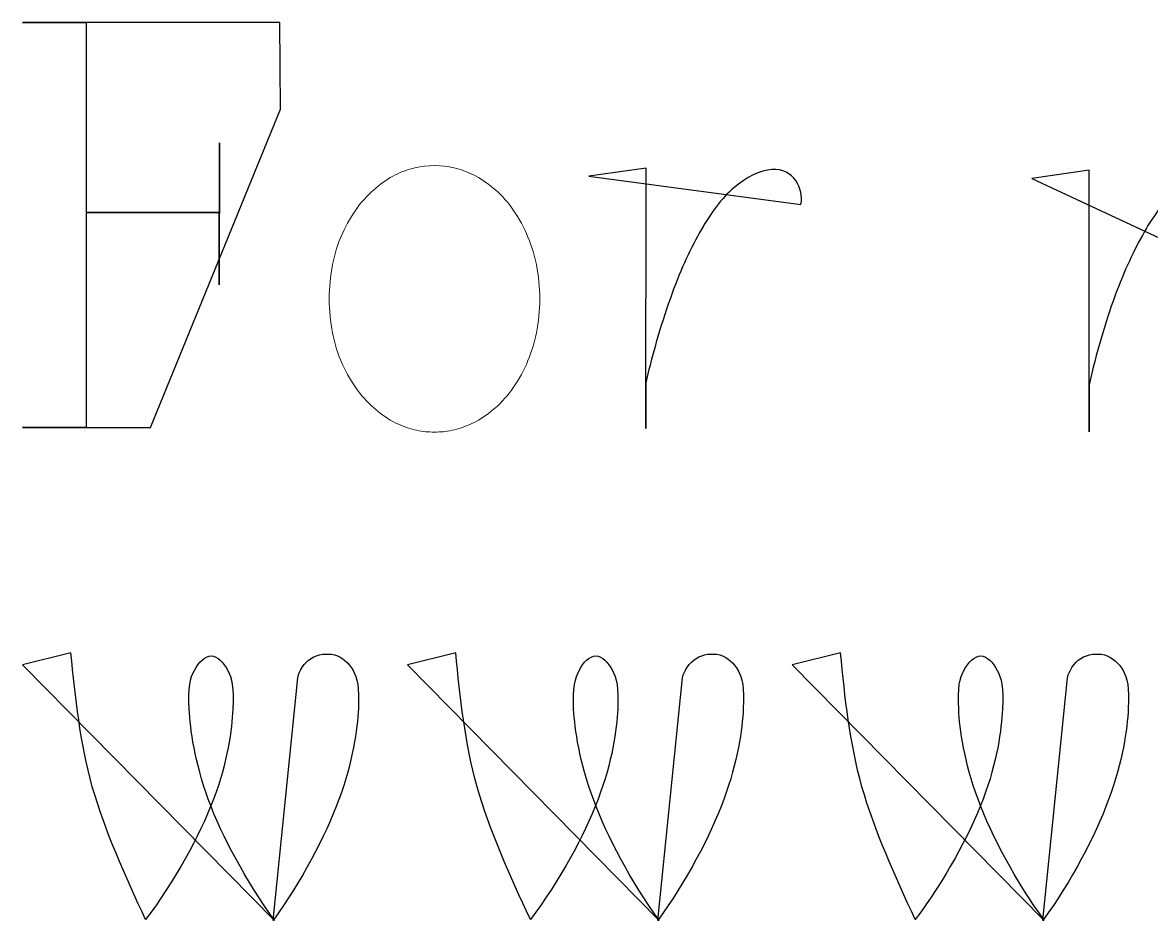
# Model space of a CAD drawing. Header units: centimetres. Extents: x -10 to 10, y -7.2 to 7.2.
# Drawn here: x -9.963 to -9.176, y 4.842 to 5.467 of the extents above; entities that cross this region are included whole.
import ezdxf

# ---------------------------------------------------------------- set-up
doc = ezdxf.new("R2010")
doc.units = ezdxf.units.CM
doc.header["$MEASUREMENT"] = 0
doc.layers.add('Layer 1', color=7, linetype='Continuous')

msp = doc.modelspace()

# ---------------------------------------------------------------- linework, layer by layer
at = {"layer": 'Layer 1', "color": 7}
for points, knots in [([(-9.87336, 5.18513), (-9.87336, 5.18513), (-9.96253, 5.18513), (-9.96253, 5.18513), (-9.96253, 5.18513), (-9.96253, 5.18513), (-9.91813, 5.18513), (-9.91813, 5.18513), (-9.91813, 5.18513), (-9.91813, 5.18513), (-9.91813, 5.3347), (-9.91813, 5.3347), (-9.91813, 5.3347), (-9.91813, 5.3347), (-9.82555, 5.3347), (-9.82555, 5.3347), (-9.82555, 5.3347), (-9.82555, 5.3347), (-9.82555, 5.2844), (-9.82555, 5.2844), (-9.82555, 5.2844), (-9.82555, 5.2844), (-9.82537, 5.38328), (-9.82537, 5.38328), (-9.82537, 5.38328), (-9.82537, 5.38328), (-9.82537, 5.3347), (-9.82537, 5.3347), (-9.82537, 5.3347), (-9.82537, 5.3347), (-9.91813, 5.3347), (-9.91813, 5.3347), (-9.91813, 5.3347), (-9.91813, 5.3347), (-9.91813, 5.4671), (-9.91813, 5.4671), (-9.91813, 5.4671), (-9.91813, 5.4671), (-9.96253, 5.4671), (-9.96253, 5.4671), (-9.96253, 5.4671), (-9.96253, 5.4671), (-9.78327, 5.4671), (-9.78327, 5.4671), (-9.78327, 5.4671), (-9.78327, 5.4671), (-9.78288, 5.40688), (-9.78288, 5.40688), (-9.78288, 5.40688), (-9.78288, 5.40688), (-9.87336, 5.18513), (-9.87336, 5.18513)], [0, 0, 0, 0, 0.071429, 0.071429, 0.071429, 0.071429, 0.142857, 0.142857, 0.142857, 0.142857, 0.214286, 0.214286, 0.214286, 0.214286, 0.285714, 0.285714, 0.285714, 0.285714, 0.357143, 0.357143, 0.357143, 0.357143, 0.428571, 0.428571, 0.428571, 0.428571, 0.5, 0.5, 0.5, 0.5, 0.571429, 0.571429, 0.571429, 0.571429, 0.642857, 0.642857, 0.642857, 0.642857, 0.714286, 0.714286, 0.714286, 0.714286, 0.785714, 0.785714, 0.785714, 0.785714, 0.857143, 0.857143, 0.857143, 0.857143, 1, 1, 1, 1]), ([(-9.56819, 5.36002), (-9.56819, 5.36002), (-9.52818, 5.36574), (-9.52818, 5.36574), (-9.52818, 5.36574), (-9.52818, 5.36574), (-9.52837, 5.18439), (-9.52837, 5.18439), (-9.52837, 5.18439), (-9.52837, 5.18439), (-9.52837, 5.21622), (-9.52837, 5.21622), (-9.52837, 5.21622), (-9.52342, 5.23831), (-9.51694, 5.25966), (-9.51027, 5.27795), (-9.51027, 5.27795), (-9.50379, 5.29605), (-9.49675, 5.31052), (-9.48987, 5.32272), (-9.48987, 5.32272), (-9.48283, 5.33473), (-9.47577, 5.34463), (-9.4672, 5.35188), (-9.4672, 5.35188), (-9.45863, 5.35931), (-9.44852, 5.36426), (-9.44072, 5.36482), (-9.44072, 5.36482), (-9.43291, 5.3654), (-9.42738, 5.36159), (-9.42395, 5.35701), (-9.42395, 5.35701), (-9.42051, 5.35188), (-9.41937, 5.34614), (-9.42033, 5.34045), (-9.42033, 5.34045), (-9.42033, 5.34045), (-9.56819, 5.36002), (-9.56819, 5.36002)], [0, 0, 0, 0, 0.090909, 0.090909, 0.090909, 0.090909, 0.181818, 0.181818, 0.181818, 0.181818, 0.272727, 0.272727, 0.272727, 0.272727, 0.363636, 0.363636, 0.363636, 0.363636, 0.454545, 0.454545, 0.454545, 0.454545, 0.545455, 0.545455, 0.545455, 0.545455, 0.636364, 0.636364, 0.636364, 0.636364, 0.727273, 0.727273, 0.727273, 0.727273, 0.818182, 0.818182, 0.818182, 0.818182, 1, 1, 1, 1]), ([(-9.25958, 5.35851), (-9.25958, 5.35851), (-9.21957, 5.36423), (-9.21957, 5.36423), (-9.21957, 5.36423), (-9.21957, 5.36423), (-9.21957, 5.18193), (-9.21957, 5.18193), (-9.21957, 5.18193), (-9.21957, 5.18193), (-9.21957, 5.21469), (-9.21957, 5.21469), (-9.21957, 5.21469), (-9.21481, 5.23678), (-9.20833, 5.25832), (-9.20166, 5.27642), (-9.20166, 5.27642), (-9.19518, 5.29433), (-9.18814, 5.30899), (-9.18126, 5.32119), (-9.18126, 5.32119), (-9.17422, 5.33336), (-9.16716, 5.3431), (-9.15859, 5.35035), (-9.15859, 5.35035), (-9.15002, 5.35778), (-9.13991, 5.36273), (-9.13192, 5.3635), (-9.13192, 5.3635), (-9.12411, 5.36406), (-9.1184, 5.36046), (-9.11496, 5.35435), (-9.11496, 5.35435), (-9.11152, 5.34808), (-9.11192, 5.33969), (-9.11192, 5.3317), (-9.11192, 5.3317), (-9.11192, 5.3317), (-9.11192, 5.18197), (-9.11192, 5.18197), (-9.11192, 5.18197), (-9.11192, 5.18197), (-9.11192, 5.21531), (-9.11192, 5.21531), (-9.11192, 5.21531), (-9.10679, 5.23703), (-9.1003, 5.25854), (-9.09364, 5.27646), (-9.09364, 5.27646), (-9.08716, 5.29437), (-9.08012, 5.30903), (-9.07306, 5.32123), (-9.07306, 5.32123), (-9.06621, 5.3334), (-9.05914, 5.34314), (-9.05057, 5.35039), (-9.05057, 5.35039), (-9.042, 5.35782), (-9.03171, 5.36277), (-9.0239, 5.36354), (-9.0239, 5.36354), (-9.01609, 5.3641), (-9.01038, 5.3605), (-9.00675, 5.35439), (-9.00675, 5.35439), (-9.00331, 5.34812), (-9.00352, 5.33973), (-9.00352, 5.33174), (-9.00352, 5.33174), (-9.00352, 5.33174), (-9.00371, 5.20315), (-9.00371, 5.20315), (-9.00371, 5.20315), (-9.00371, 5.19743), (-9.00352, 5.19098), (-9.00048, 5.18717), (-9.00048, 5.18717), (-8.99725, 5.18296), (-8.99228, 5.18183), (-8.98656, 5.18413), (-8.98656, 5.18413), (-8.98103, 5.18662), (-8.97494, 5.1927), (-8.96979, 5.19918), (-8.96979, 5.19918), (-8.96466, 5.20527), (-8.96064, 5.21119), (-8.95722, 5.21765), (-8.95722, 5.21765), (-8.95722, 5.21765), (-9.25958, 5.35851), (-9.25958, 5.35851)], [0, 0, 0, 0, 0.041667, 0.041667, 0.041667, 0.041667, 0.083333, 0.083333, 0.083333, 0.083333, 0.125, 0.125, 0.125, 0.125, 0.166667, 0.166667, 0.166667, 0.166667, 0.208333, 0.208333, 0.208333, 0.208333, 0.25, 0.25, 0.25, 0.25, 0.291667, 0.291667, 0.291667, 0.291667, 0.333333, 0.333333, 0.333333, 0.333333, 0.375, 0.375, 0.375, 0.375, 0.416667, 0.416667, 0.416667, 0.416667, 0.458333, 0.458333, 0.458333, 0.458333, 0.5, 0.5, 0.5, 0.5, 0.541667, 0.541667, 0.541667, 0.541667, 0.583333, 0.583333, 0.583333, 0.583333, 0.625, 0.625, 0.625, 0.625, 0.666667, 0.666667, 0.666667, 0.666667, 0.708333, 0.708333, 0.708333, 0.708333, 0.75, 0.75, 0.75, 0.75, 0.791667, 0.791667, 0.791667, 0.791667, 0.833333, 0.833333, 0.833333, 0.833333, 0.875, 0.875, 0.875, 0.875, 0.916667, 0.916667, 0.916667, 0.916667, 1, 1, 1, 1]), ([(-9.56819, 5.36002), (-9.56819, 5.36002), (-9.56819, 5.36002), (-9.56819, 5.36002), (-9.56819, 5.36002), (-9.56819, 5.36002), (-9.56819, 5.36002), (-9.56819, 5.36002)], [0, 0, 0, 0, 0.333333, 0.333333, 0.333333, 0.333333, 1, 1, 1, 1]), ([(-9.25958, 5.35851), (-9.25958, 5.35851), (-9.25958, 5.35851), (-9.25958, 5.35851), (-9.25958, 5.35851), (-9.25958, 5.35851), (-9.25958, 5.35851), (-9.25958, 5.35851)], [0, 0, 0, 0, 0.333333, 0.333333, 0.333333, 0.333333, 1, 1, 1, 1]), ([(-9.96253, 5.01961), (-9.96253, 5.01961), (-9.92882, 5.028), (-9.92882, 5.028), (-9.92882, 5.028), (-9.92578, 4.99696), (-9.92252, 4.96572), (-9.91395, 4.93484), (-9.91395, 4.93484), (-9.90519, 4.90396), (-9.89109, 4.87311), (-9.8768, 4.84224), (-9.8768, 4.84224), (-9.8564, 4.86949), (-9.83965, 4.89976), (-9.82955, 4.92606), (-9.82955, 4.92606), (-9.81963, 4.95236), (-9.8168, 4.97464), (-9.81603, 4.98893), (-9.81603, 4.98893), (-9.81526, 5.0038), (-9.8168, 5.01065), (-9.81965, 5.01579), (-9.81965, 5.01579), (-9.82251, 5.02151), (-9.8269, 5.0259), (-9.83108, 5.0259), (-9.83108, 5.0259), (-9.83547, 5.0259), (-9.83984, 5.02151), (-9.84288, 5.01579), (-9.84288, 5.01579), (-9.84574, 5.01066), (-9.84727, 5.00378), (-9.8465, 4.98893), (-9.8465, 4.98893), (-9.84573, 4.97464), (-9.84269, 4.95236), (-9.83316, 4.92606), (-9.83316, 4.92606), (-9.82345, 4.8996), (-9.80668, 4.86928), (-9.78707, 4.84168), (-9.78707, 4.84168), (-9.78707, 4.84168), (-9.96253, 5.01961), (-9.96253, 5.01961)], [0, 0, 0, 0, 0.076923, 0.076923, 0.076923, 0.076923, 0.153846, 0.153846, 0.153846, 0.153846, 0.230769, 0.230769, 0.230769, 0.230769, 0.307692, 0.307692, 0.307692, 0.307692, 0.384615, 0.384615, 0.384615, 0.384615, 0.461538, 0.461538, 0.461538, 0.461538, 0.538462, 0.538462, 0.538462, 0.538462, 0.615385, 0.615385, 0.615385, 0.615385, 0.692308, 0.692308, 0.692308, 0.692308, 0.769231, 0.769231, 0.769231, 0.769231, 0.846154, 0.846154, 0.846154, 0.846154, 1, 1, 1, 1]), ([(-9.78804, 4.84168), (-9.76822, 4.8693), (-9.75184, 4.8996), (-9.74213, 4.9259), (-9.74213, 4.9259), (-9.73242, 4.95236), (-9.72938, 4.97466), (-9.72861, 4.98932), (-9.72861, 4.98932), (-9.72784, 5.00379), (-9.72938, 5.01065), (-9.73223, 5.01578), (-9.73223, 5.01578), (-9.73527, 5.02112), (-9.73985, 5.02493), (-9.74519, 5.02665), (-9.74519, 5.02665), (-9.75053, 5.02797), (-9.75681, 5.02721), (-9.76157, 5.02416), (-9.76157, 5.02416), (-9.76633, 5.02112), (-9.76977, 5.01617), (-9.77091, 5.01064), (-9.77091, 5.01064), (-9.77091, 5.01064), (-9.78804, 4.84168), (-9.78804, 4.84168)], [0, 0, 0, 0, 0.125, 0.125, 0.125, 0.125, 0.25, 0.25, 0.25, 0.25, 0.375, 0.375, 0.375, 0.375, 0.5, 0.5, 0.5, 0.5, 0.625, 0.625, 0.625, 0.625, 0.75, 0.75, 0.75, 0.75, 1, 1, 1, 1]), ([(-9.69451, 5.01961), (-9.69451, 5.01961), (-9.6608, 5.028), (-9.6608, 5.028), (-9.6608, 5.028), (-9.65776, 4.99696), (-9.6545, 4.96572), (-9.64593, 4.93484), (-9.64593, 4.93484), (-9.63717, 4.90396), (-9.62307, 4.87311), (-9.60878, 4.84224), (-9.60878, 4.84224), (-9.58838, 4.86949), (-9.57163, 4.89976), (-9.56171, 4.92606), (-9.56171, 4.92606), (-9.5516, 4.95236), (-9.54875, 4.97464), (-9.548, 4.98893), (-9.548, 4.98893), (-9.54723, 5.0038), (-9.54877, 5.01065), (-9.55162, 5.01579), (-9.55162, 5.01579), (-9.55466, 5.02151), (-9.55887, 5.0259), (-9.56324, 5.0259), (-9.56324, 5.0259), (-9.56761, 5.0259), (-9.572, 5.02151), (-9.57486, 5.01579), (-9.57486, 5.01579), (-9.57772, 5.01066), (-9.57925, 5.00378), (-9.57867, 4.98893), (-9.57867, 4.98893), (-9.57772, 4.97464), (-9.57486, 4.95236), (-9.56496, 4.92606), (-9.56496, 4.92606), (-9.55525, 4.8996), (-9.53885, 4.86928), (-9.51905, 4.84168), (-9.51905, 4.84168), (-9.51905, 4.84168), (-9.69451, 5.01961), (-9.69451, 5.01961)], [0, 0, 0, 0, 0.076923, 0.076923, 0.076923, 0.076923, 0.153846, 0.153846, 0.153846, 0.153846, 0.230769, 0.230769, 0.230769, 0.230769, 0.307692, 0.307692, 0.307692, 0.307692, 0.384615, 0.384615, 0.384615, 0.384615, 0.461538, 0.461538, 0.461538, 0.461538, 0.538462, 0.538462, 0.538462, 0.538462, 0.615385, 0.615385, 0.615385, 0.615385, 0.692308, 0.692308, 0.692308, 0.692308, 0.769231, 0.769231, 0.769231, 0.769231, 0.846154, 0.846154, 0.846154, 0.846154, 1, 1, 1, 1]), ([(-9.51999, 4.84168), (-9.50017, 4.8693), (-9.48379, 4.8996), (-9.47408, 4.9259), (-9.47408, 4.9259), (-9.46437, 4.95236), (-9.46112, 4.97466), (-9.46056, 4.98932), (-9.46056, 4.98932), (-9.45961, 5.00379), (-9.46114, 5.01065), (-9.46418, 5.01578), (-9.46418, 5.01578), (-9.46704, 5.02112), (-9.47161, 5.02493), (-9.47693, 5.02665), (-9.47693, 5.02665), (-9.48225, 5.02797), (-9.48855, 5.02721), (-9.49331, 5.02416), (-9.49331, 5.02416), (-9.49807, 5.02111), (-9.5017, 5.01617), (-9.50284, 5.01064), (-9.50284, 5.01064), (-9.50284, 5.01064), (-9.51999, 4.84168), (-9.51999, 4.84168)], [0, 0, 0, 0, 0.125, 0.125, 0.125, 0.125, 0.25, 0.25, 0.25, 0.25, 0.375, 0.375, 0.375, 0.375, 0.5, 0.5, 0.5, 0.5, 0.625, 0.625, 0.625, 0.625, 0.75, 0.75, 0.75, 0.75, 1, 1, 1, 1]), ([(-9.42646, 5.01961), (-9.42646, 5.01961), (-9.39275, 5.028), (-9.39275, 5.028), (-9.39275, 5.028), (-9.38971, 4.99696), (-9.38645, 4.96572), (-9.37788, 4.93484), (-9.37788, 4.93484), (-9.36912, 4.90396), (-9.35483, 4.87311), (-9.34073, 4.84224), (-9.34073, 4.84224), (-9.32036, 4.86949), (-9.30358, 4.89976), (-9.2935, 4.92606), (-9.2935, 4.92606), (-9.28358, 4.95236), (-9.28075, 4.97464), (-9.27998, 4.98893), (-9.27998, 4.98893), (-9.27921, 5.0038), (-9.28075, 5.01065), (-9.2836, 5.01579), (-9.2836, 5.01579), (-9.28646, 5.02151), (-9.29085, 5.0259), (-9.29503, 5.0259), (-9.29503, 5.0259), (-9.29942, 5.0259), (-9.30379, 5.02151), (-9.30683, 5.01579), (-9.30683, 5.01579), (-9.30987, 5.01066), (-9.31122, 5.00378), (-9.31045, 4.98893), (-9.31045, 4.98893), (-9.30989, 4.97464), (-9.30664, 4.95236), (-9.29693, 4.92606), (-9.29693, 4.92606), (-9.28722, 4.8996), (-9.27066, 4.86928), (-9.25084, 4.84168), (-9.25084, 4.84168), (-9.25084, 4.84168), (-9.42646, 5.01961), (-9.42646, 5.01961)], [0, 0, 0, 0, 0.076923, 0.076923, 0.076923, 0.076923, 0.153846, 0.153846, 0.153846, 0.153846, 0.230769, 0.230769, 0.230769, 0.230769, 0.307692, 0.307692, 0.307692, 0.307692, 0.384615, 0.384615, 0.384615, 0.384615, 0.461538, 0.461538, 0.461538, 0.461538, 0.538462, 0.538462, 0.538462, 0.538462, 0.615385, 0.615385, 0.615385, 0.615385, 0.692308, 0.692308, 0.692308, 0.692308, 0.769231, 0.769231, 0.769231, 0.769231, 0.846154, 0.846154, 0.846154, 0.846154, 1, 1, 1, 1]), ([(-9.25178, 4.84168), (-9.23196, 4.8693), (-9.21558, 4.8996), (-9.20606, 4.9259), (-9.20606, 4.9259), (-9.19616, 4.95236), (-9.1931, 4.97466), (-9.19235, 4.98932), (-9.19235, 4.98932), (-9.19158, 5.00379), (-9.19291, 5.01065), (-9.19597, 5.01578), (-9.19597, 5.01578), (-9.19901, 5.02112), (-9.20359, 5.02493), (-9.20893, 5.02665), (-9.20893, 5.02665), (-9.21427, 5.02797), (-9.22036, 5.02721), (-9.22549, 5.02416), (-9.22549, 5.02416), (-9.23007, 5.02112), (-9.23348, 5.01617), (-9.23464, 5.01064), (-9.23464, 5.01064), (-9.23464, 5.01064), (-9.25178, 4.84168), (-9.25178, 4.84168)], [0, 0, 0, 0, 0.125, 0.125, 0.125, 0.125, 0.25, 0.25, 0.25, 0.25, 0.375, 0.375, 0.375, 0.375, 0.5, 0.5, 0.5, 0.5, 0.625, 0.625, 0.625, 0.625, 0.75, 0.75, 0.75, 0.75, 1, 1, 1, 1]), ([(-9.96253, 5.01961), (-9.96253, 5.01961), (-9.96253, 5.01961), (-9.96253, 5.01961), (-9.96253, 5.01961), (-9.96253, 5.01961), (-9.96253, 5.01961), (-9.96253, 5.01961)], [0, 0, 0, 0, 0.333333, 0.333333, 0.333333, 0.333333, 1, 1, 1, 1]), ([(-9.69451, 5.01961), (-9.69451, 5.01961), (-9.69451, 5.01961), (-9.69451, 5.01961), (-9.69451, 5.01961), (-9.69451, 5.01961), (-9.69451, 5.01961), (-9.69451, 5.01961)], [0, 0, 0, 0, 0.333333, 0.333333, 0.333333, 0.333333, 1, 1, 1, 1]), ([(-9.42646, 5.01961), (-9.42646, 5.01961), (-9.42646, 5.01961), (-9.42646, 5.01961), (-9.42646, 5.01961), (-9.42646, 5.01961), (-9.42646, 5.01961), (-9.42646, 5.01961)], [0, 0, 0, 0, 0.333333, 0.333333, 0.333333, 0.333333, 1, 1, 1, 1]), ([(-9.78804, 4.84168), (-9.78804, 4.84168), (-9.78804, 4.84168), (-9.78804, 4.84168), (-9.78804, 4.84168), (-9.78804, 4.84168), (-9.78804, 4.84168), (-9.78804, 4.84168)], [0, 0, 0, 0, 0.333333, 0.333333, 0.333333, 0.333333, 1, 1, 1, 1]), ([(-9.51999, 4.84168), (-9.51999, 4.84168), (-9.51999, 4.84168), (-9.51999, 4.84168), (-9.51999, 4.84168), (-9.51999, 4.84168), (-9.51999, 4.84168), (-9.51999, 4.84168)], [0, 0, 0, 0, 0.333333, 0.333333, 0.333333, 0.333333, 1, 1, 1, 1]), ([(-9.25178, 4.84168), (-9.25178, 4.84168), (-9.25178, 4.84168), (-9.25178, 4.84168), (-9.25178, 4.84168), (-9.25178, 4.84168), (-9.25178, 4.84168), (-9.25178, 4.84168)], [0, 0, 0, 0, 0.333333, 0.333333, 0.333333, 0.333333, 1, 1, 1, 1])]:
    msp.add_open_spline(points, degree=3, knots=knots, dxfattribs=at)
at = {"layer": 'Layer 1', "lineweight": 0}
for points, knots in [([(-9.87336, 5.18513), (-9.87336, 5.18513), (-9.96253, 5.18513), (-9.96253, 5.18513), (-9.96253, 5.18513), (-9.96253, 5.18513), (-9.91813, 5.18513), (-9.91813, 5.18513), (-9.91813, 5.18513), (-9.91813, 5.18513), (-9.91813, 5.3347), (-9.91813, 5.3347), (-9.91813, 5.3347), (-9.91813, 5.3347), (-9.82555, 5.3347), (-9.82555, 5.3347), (-9.82555, 5.3347), (-9.82555, 5.3347), (-9.82555, 5.2844), (-9.82555, 5.2844), (-9.82555, 5.2844), (-9.82555, 5.2844), (-9.82537, 5.38328), (-9.82537, 5.38328), (-9.82537, 5.38328), (-9.82537, 5.38328), (-9.82537, 5.3347), (-9.82537, 5.3347), (-9.82537, 5.3347), (-9.82537, 5.3347), (-9.91813, 5.3347), (-9.91813, 5.3347), (-9.91813, 5.3347), (-9.91813, 5.3347), (-9.91813, 5.4671), (-9.91813, 5.4671), (-9.91813, 5.4671), (-9.91813, 5.4671), (-9.96253, 5.4671), (-9.96253, 5.4671), (-9.96253, 5.4671), (-9.96253, 5.4671), (-9.78327, 5.4671), (-9.78327, 5.4671), (-9.78327, 5.4671), (-9.78327, 5.4671), (-9.78288, 5.40688), (-9.78288, 5.40688), (-9.78288, 5.40688), (-9.87336, 5.18513), (-9.87336, 5.18513)], [0, 0, 0, 0, 0.076923, 0.076923, 0.076923, 0.076923, 0.153846, 0.153846, 0.153846, 0.153846, 0.230769, 0.230769, 0.230769, 0.230769, 0.307692, 0.307692, 0.307692, 0.307692, 0.384615, 0.384615, 0.384615, 0.384615, 0.461538, 0.461538, 0.461538, 0.461538, 0.538462, 0.538462, 0.538462, 0.538462, 0.615385, 0.615385, 0.615385, 0.615385, 0.692308, 0.692308, 0.692308, 0.692308, 0.769231, 0.769231, 0.769231, 0.769231, 0.846154, 0.846154, 0.846154, 0.846154, 1, 1, 1, 1.239499, 1.239499, 1.239499, 1.239499]), ([(-9.56819, 5.36002), (-9.56819, 5.36002), (-9.52818, 5.36574), (-9.52818, 5.36574), (-9.52818, 5.36574), (-9.52818, 5.36574), (-9.52837, 5.18439), (-9.52837, 5.18439), (-9.52837, 5.18439), (-9.52837, 5.18439), (-9.52837, 5.21622), (-9.52837, 5.21622), (-9.52837, 5.21622), (-9.52342, 5.23831), (-9.51694, 5.25966), (-9.51027, 5.27795), (-9.51027, 5.27795), (-9.50379, 5.29605), (-9.49675, 5.31052), (-9.48987, 5.32272), (-9.48987, 5.32272), (-9.48283, 5.33473), (-9.47577, 5.34463), (-9.4672, 5.35188), (-9.4672, 5.35188), (-9.45863, 5.35931), (-9.44852, 5.36426), (-9.44072, 5.36482), (-9.44072, 5.36482), (-9.43291, 5.3654), (-9.42738, 5.36159), (-9.42395, 5.35701), (-9.42395, 5.35701), (-9.42051, 5.35188), (-9.41937, 5.34614), (-9.42033, 5.34045)], [0, 0, 0, 0, 0.1, 0.1, 0.1, 0.1, 0.2, 0.2, 0.2, 0.2, 0.3, 0.3, 0.3, 0.3, 0.4, 0.4, 0.4, 0.4, 0.5, 0.5, 0.5, 0.5, 0.6, 0.6, 0.6, 0.6, 0.7, 0.7, 0.7, 0.7, 0.8, 0.8, 0.8, 0.8, 1, 1, 1, 1]), ([(-9.25958, 5.35851), (-9.25958, 5.35851), (-9.21957, 5.36423), (-9.21957, 5.36423), (-9.21957, 5.36423), (-9.21957, 5.36423), (-9.21957, 5.18193), (-9.21957, 5.18193), (-9.21957, 5.18193), (-9.21957, 5.18193), (-9.21957, 5.21469), (-9.21957, 5.21469), (-9.21957, 5.21469), (-9.21481, 5.23678), (-9.20833, 5.25832), (-9.20166, 5.27642), (-9.20166, 5.27642), (-9.19518, 5.29433), (-9.18814, 5.30899), (-9.18126, 5.32119), (-9.18126, 5.32119), (-9.17422, 5.33336), (-9.16716, 5.3431), (-9.15859, 5.35035), (-9.15859, 5.35035), (-9.15002, 5.35778), (-9.13991, 5.36273), (-9.13192, 5.3635), (-9.13192, 5.3635), (-9.12411, 5.36406), (-9.1184, 5.36046), (-9.11496, 5.35435), (-9.11496, 5.35435), (-9.11152, 5.34808), (-9.11192, 5.33969), (-9.11192, 5.3317), (-9.11192, 5.3317), (-9.11192, 5.3317), (-9.11192, 5.18197), (-9.11192, 5.18197), (-9.11192, 5.18197), (-9.11192, 5.18197), (-9.11192, 5.21531), (-9.11192, 5.21531), (-9.11192, 5.21531), (-9.10679, 5.23703), (-9.1003, 5.25854), (-9.09364, 5.27646), (-9.09364, 5.27646), (-9.08716, 5.29437), (-9.08012, 5.30903), (-9.07306, 5.32123), (-9.07306, 5.32123), (-9.06621, 5.3334), (-9.05914, 5.34314), (-9.05057, 5.35039), (-9.05057, 5.35039), (-9.042, 5.35782), (-9.03171, 5.36277), (-9.0239, 5.36354), (-9.0239, 5.36354), (-9.01609, 5.3641), (-9.01038, 5.3605), (-9.00675, 5.35439), (-9.00675, 5.35439), (-9.00331, 5.34812), (-9.00352, 5.33973), (-9.00352, 5.33174), (-9.00352, 5.33174), (-9.00352, 5.33174), (-9.00371, 5.20315), (-9.00371, 5.20315), (-9.00371, 5.20315), (-9.00371, 5.19743), (-9.00352, 5.19098), (-9.00048, 5.18717), (-9.00048, 5.18717), (-8.99725, 5.18296), (-8.99228, 5.18183), (-8.98656, 5.18413), (-8.98656, 5.18413), (-8.98103, 5.18662), (-8.97494, 5.1927), (-8.96979, 5.19918), (-8.96979, 5.19918), (-8.96466, 5.20527), (-8.96064, 5.21119), (-8.95722, 5.21765)], [0, 0, 0, 0, 0.043478, 0.043478, 0.043478, 0.043478, 0.086957, 0.086957, 0.086957, 0.086957, 0.130435, 0.130435, 0.130435, 0.130435, 0.173913, 0.173913, 0.173913, 0.173913, 0.217391, 0.217391, 0.217391, 0.217391, 0.26087, 0.26087, 0.26087, 0.26087, 0.304348, 0.304348, 0.304348, 0.304348, 0.347826, 0.347826, 0.347826, 0.347826, 0.391304, 0.391304, 0.391304, 0.391304, 0.434783, 0.434783, 0.434783, 0.434783, 0.478261, 0.478261, 0.478261, 0.478261, 0.521739, 0.521739, 0.521739, 0.521739, 0.565217, 0.565217, 0.565217, 0.565217, 0.608696, 0.608696, 0.608696, 0.608696, 0.652174, 0.652174, 0.652174, 0.652174, 0.695652, 0.695652, 0.695652, 0.695652, 0.73913, 0.73913, 0.73913, 0.73913, 0.782609, 0.782609, 0.782609, 0.782609, 0.826087, 0.826087, 0.826087, 0.826087, 0.869565, 0.869565, 0.869565, 0.869565, 0.913043, 0.913043, 0.913043, 0.913043, 1, 1, 1, 1]), ([(-9.56819, 5.36002), (-9.56819, 5.36002), (-9.56819, 5.36002), (-9.56819, 5.36002), (-9.56819, 5.36002), (-9.56819, 5.36002), (-9.56819, 5.36002), (-9.56819, 5.36002)], [0, 0, 0, 0, 0.333333, 0.333333, 0.333333, 0.333333, 1, 1, 1, 1]), ([(-9.25958, 5.35851), (-9.25958, 5.35851), (-9.25958, 5.35851), (-9.25958, 5.35851), (-9.25958, 5.35851), (-9.25958, 5.35851), (-9.25958, 5.35851), (-9.25958, 5.35851)], [0, 0, 0, 0, 0.333333, 0.333333, 0.333333, 0.333333, 1, 1, 1, 1]), ([(-9.96253, 5.01961), (-9.96253, 5.01961), (-9.92882, 5.028), (-9.92882, 5.028), (-9.92882, 5.028), (-9.92578, 4.99696), (-9.92252, 4.96572), (-9.91395, 4.93484), (-9.91395, 4.93484), (-9.90519, 4.90396), (-9.89109, 4.87311), (-9.8768, 4.84224), (-9.8768, 4.84224), (-9.8564, 4.86949), (-9.83965, 4.89976), (-9.82955, 4.92606), (-9.82955, 4.92606), (-9.81963, 4.95236), (-9.8168, 4.97464), (-9.81603, 4.98893), (-9.81603, 4.98893), (-9.81526, 5.0038), (-9.8168, 5.01065), (-9.81965, 5.01579), (-9.81965, 5.01579), (-9.82251, 5.02151), (-9.8269, 5.0259), (-9.83108, 5.0259), (-9.83108, 5.0259), (-9.83547, 5.0259), (-9.83984, 5.02151), (-9.84288, 5.01579), (-9.84288, 5.01579), (-9.84574, 5.01066), (-9.84727, 5.00378), (-9.8465, 4.98893), (-9.8465, 4.98893), (-9.84573, 4.97464), (-9.84269, 4.95236), (-9.83316, 4.92606), (-9.83316, 4.92606), (-9.82345, 4.8996), (-9.80668, 4.86928), (-9.78707, 4.84168)], [0, 0, 0, 0, 0.083333, 0.083333, 0.083333, 0.083333, 0.166667, 0.166667, 0.166667, 0.166667, 0.25, 0.25, 0.25, 0.25, 0.333333, 0.333333, 0.333333, 0.333333, 0.416667, 0.416667, 0.416667, 0.416667, 0.5, 0.5, 0.5, 0.5, 0.583333, 0.583333, 0.583333, 0.583333, 0.666667, 0.666667, 0.666667, 0.666667, 0.75, 0.75, 0.75, 0.75, 0.833333, 0.833333, 0.833333, 0.833333, 1, 1, 1, 1]), ([(-9.78804, 4.84168), (-9.76822, 4.8693), (-9.75184, 4.8996), (-9.74213, 4.9259), (-9.74213, 4.9259), (-9.73242, 4.95236), (-9.72938, 4.97466), (-9.72861, 4.98932), (-9.72861, 4.98932), (-9.72784, 5.00379), (-9.72938, 5.01065), (-9.73223, 5.01578), (-9.73223, 5.01578), (-9.73527, 5.02112), (-9.73985, 5.02493), (-9.74519, 5.02665), (-9.74519, 5.02665), (-9.75053, 5.02797), (-9.75681, 5.02721), (-9.76157, 5.02416), (-9.76157, 5.02416), (-9.76633, 5.02112), (-9.76977, 5.01617), (-9.77091, 5.01064)], [0, 0, 0, 0, 0.142857, 0.142857, 0.142857, 0.142857, 0.285714, 0.285714, 0.285714, 0.285714, 0.428571, 0.428571, 0.428571, 0.428571, 0.571429, 0.571429, 0.571429, 0.571429, 0.714286, 0.714286, 0.714286, 0.714286, 1, 1, 1, 1]), ([(-9.69451, 5.01961), (-9.69451, 5.01961), (-9.6608, 5.028), (-9.6608, 5.028), (-9.6608, 5.028), (-9.65776, 4.99696), (-9.6545, 4.96572), (-9.64593, 4.93484), (-9.64593, 4.93484), (-9.63717, 4.90396), (-9.62307, 4.87311), (-9.60878, 4.84224), (-9.60878, 4.84224), (-9.58838, 4.86949), (-9.57163, 4.89976), (-9.56171, 4.92606), (-9.56171, 4.92606), (-9.5516, 4.95236), (-9.54875, 4.97464), (-9.548, 4.98893), (-9.548, 4.98893), (-9.54723, 5.0038), (-9.54877, 5.01065), (-9.55162, 5.01579), (-9.55162, 5.01579), (-9.55466, 5.02151), (-9.55887, 5.0259), (-9.56324, 5.0259), (-9.56324, 5.0259), (-9.56761, 5.0259), (-9.572, 5.02151), (-9.57486, 5.01579), (-9.57486, 5.01579), (-9.57772, 5.01066), (-9.57925, 5.00378), (-9.57867, 4.98893), (-9.57867, 4.98893), (-9.57772, 4.97464), (-9.57486, 4.95236), (-9.56496, 4.92606), (-9.56496, 4.92606), (-9.55525, 4.8996), (-9.53885, 4.86928), (-9.51905, 4.84168)], [0, 0, 0, 0, 0.083333, 0.083333, 0.083333, 0.083333, 0.166667, 0.166667, 0.166667, 0.166667, 0.25, 0.25, 0.25, 0.25, 0.333333, 0.333333, 0.333333, 0.333333, 0.416667, 0.416667, 0.416667, 0.416667, 0.5, 0.5, 0.5, 0.5, 0.583333, 0.583333, 0.583333, 0.583333, 0.666667, 0.666667, 0.666667, 0.666667, 0.75, 0.75, 0.75, 0.75, 0.833333, 0.833333, 0.833333, 0.833333, 1, 1, 1, 1]), ([(-9.51999, 4.84168), (-9.50017, 4.8693), (-9.48379, 4.8996), (-9.47408, 4.9259), (-9.47408, 4.9259), (-9.46437, 4.95236), (-9.46112, 4.97466), (-9.46056, 4.98932), (-9.46056, 4.98932), (-9.45961, 5.00379), (-9.46114, 5.01065), (-9.46418, 5.01578), (-9.46418, 5.01578), (-9.46704, 5.02112), (-9.47161, 5.02493), (-9.47693, 5.02665), (-9.47693, 5.02665), (-9.48225, 5.02797), (-9.48855, 5.02721), (-9.49331, 5.02416), (-9.49331, 5.02416), (-9.49807, 5.02111), (-9.5017, 5.01617), (-9.50284, 5.01064)], [0, 0, 0, 0, 0.142857, 0.142857, 0.142857, 0.142857, 0.285714, 0.285714, 0.285714, 0.285714, 0.428571, 0.428571, 0.428571, 0.428571, 0.571429, 0.571429, 0.571429, 0.571429, 0.714286, 0.714286, 0.714286, 0.714286, 1, 1, 1, 1]), ([(-9.42646, 5.01961), (-9.42646, 5.01961), (-9.39275, 5.028), (-9.39275, 5.028), (-9.39275, 5.028), (-9.38971, 4.99696), (-9.38645, 4.96572), (-9.37788, 4.93484), (-9.37788, 4.93484), (-9.36912, 4.90396), (-9.35483, 4.87311), (-9.34073, 4.84224), (-9.34073, 4.84224), (-9.32036, 4.86949), (-9.30358, 4.89976), (-9.2935, 4.92606), (-9.2935, 4.92606), (-9.28358, 4.95236), (-9.28075, 4.97464), (-9.27998, 4.98893), (-9.27998, 4.98893), (-9.27921, 5.0038), (-9.28075, 5.01065), (-9.2836, 5.01579), (-9.2836, 5.01579), (-9.28646, 5.02151), (-9.29085, 5.0259), (-9.29503, 5.0259), (-9.29503, 5.0259), (-9.29942, 5.0259), (-9.30379, 5.02151), (-9.30683, 5.01579), (-9.30683, 5.01579), (-9.30987, 5.01066), (-9.31122, 5.00378), (-9.31045, 4.98893), (-9.31045, 4.98893), (-9.30989, 4.97464), (-9.30664, 4.95236), (-9.29693, 4.92606), (-9.29693, 4.92606), (-9.28722, 4.8996), (-9.27066, 4.86928), (-9.25084, 4.84168)], [0, 0, 0, 0, 0.083333, 0.083333, 0.083333, 0.083333, 0.166667, 0.166667, 0.166667, 0.166667, 0.25, 0.25, 0.25, 0.25, 0.333333, 0.333333, 0.333333, 0.333333, 0.416667, 0.416667, 0.416667, 0.416667, 0.5, 0.5, 0.5, 0.5, 0.583333, 0.583333, 0.583333, 0.583333, 0.666667, 0.666667, 0.666667, 0.666667, 0.75, 0.75, 0.75, 0.75, 0.833333, 0.833333, 0.833333, 0.833333, 1, 1, 1, 1]), ([(-9.25178, 4.84168), (-9.23196, 4.8693), (-9.21558, 4.8996), (-9.20606, 4.9259), (-9.20606, 4.9259), (-9.19616, 4.95236), (-9.1931, 4.97466), (-9.19235, 4.98932), (-9.19235, 4.98932), (-9.19158, 5.00379), (-9.19291, 5.01065), (-9.19597, 5.01578), (-9.19597, 5.01578), (-9.19901, 5.02112), (-9.20359, 5.02493), (-9.20893, 5.02665), (-9.20893, 5.02665), (-9.21427, 5.02797), (-9.22036, 5.02721), (-9.22549, 5.02416), (-9.22549, 5.02416), (-9.23007, 5.02112), (-9.23348, 5.01617), (-9.23464, 5.01064)], [0, 0, 0, 0, 0.142857, 0.142857, 0.142857, 0.142857, 0.285714, 0.285714, 0.285714, 0.285714, 0.428571, 0.428571, 0.428571, 0.428571, 0.571429, 0.571429, 0.571429, 0.571429, 0.714286, 0.714286, 0.714286, 0.714286, 1, 1, 1, 1]), ([(-9.96253, 5.01961), (-9.96253, 5.01961), (-9.96253, 5.01961), (-9.96253, 5.01961), (-9.96253, 5.01961), (-9.96253, 5.01961), (-9.96253, 5.01961), (-9.96253, 5.01961)], [0, 0, 0, 0, 0.333333, 0.333333, 0.333333, 0.333333, 1, 1, 1, 1]), ([(-9.69451, 5.01961), (-9.69451, 5.01961), (-9.69451, 5.01961), (-9.69451, 5.01961), (-9.69451, 5.01961), (-9.69451, 5.01961), (-9.69451, 5.01961), (-9.69451, 5.01961)], [0, 0, 0, 0, 0.333333, 0.333333, 0.333333, 0.333333, 1, 1, 1, 1]), ([(-9.42646, 5.01961), (-9.42646, 5.01961), (-9.42646, 5.01961), (-9.42646, 5.01961), (-9.42646, 5.01961), (-9.42646, 5.01961), (-9.42646, 5.01961), (-9.42646, 5.01961)], [0, 0, 0, 0, 0.333333, 0.333333, 0.333333, 0.333333, 1, 1, 1, 1]), ([(-9.78804, 4.84168), (-9.78804, 4.84168), (-9.78804, 4.84168), (-9.78804, 4.84168), (-9.78804, 4.84168), (-9.78804, 4.84168), (-9.78804, 4.84168), (-9.78804, 4.84168)], [0, 0, 0, 0, 0.333333, 0.333333, 0.333333, 0.333333, 1, 1, 1, 1]), ([(-9.51999, 4.84168), (-9.51999, 4.84168), (-9.51999, 4.84168), (-9.51999, 4.84168), (-9.51999, 4.84168), (-9.51999, 4.84168), (-9.51999, 4.84168), (-9.51999, 4.84168)], [0, 0, 0, 0, 0.333333, 0.333333, 0.333333, 0.333333, 1, 1, 1, 1]), ([(-9.25178, 4.84168), (-9.25178, 4.84168), (-9.25178, 4.84168), (-9.25178, 4.84168), (-9.25178, 4.84168), (-9.25178, 4.84168), (-9.25178, 4.84168), (-9.25178, 4.84168)], [0, 0, 0, 0, 0.333333, 0.333333, 0.333333, 0.333333, 1, 1, 1, 1])]:
    msp.add_open_spline(points, degree=3, knots=knots, dxfattribs=at)
at = {"layer": 'Layer 1', "color": 7, "lineweight": 0}
msp.add_open_spline([(-9.67601, 5.1819), (-9.67601, 5.1819), (-9.67733, 5.1819), (-9.67733, 5.1819), (-9.67733, 5.1819), (-9.68133, 5.1819), (-9.68514, 5.18246), (-9.68953, 5.18343), (-9.68953, 5.18343), (-9.69392, 5.18457), (-9.69829, 5.1861), (-9.70305, 5.18838), (-9.70305, 5.18838), (-9.70744, 5.19066), (-9.71218, 5.19372), (-9.71657, 5.19753), (-9.71657, 5.19753), (-9.72096, 5.20115), (-9.72514, 5.20573), (-9.72932, 5.21105), (-9.72932, 5.21105), (-9.73313, 5.21639), (-9.73675, 5.22248), (-9.7398, 5.22896), (-9.7398, 5.22896), (-9.74284, 5.236), (-9.74514, 5.24325), (-9.74665, 5.25087), (-9.74665, 5.25087), (-9.74818, 5.25868), (-9.74893, 5.26667), (-9.74893, 5.27468), (-9.74893, 5.27468), (-9.74893, 5.28267), (-9.74816, 5.2905), (-9.74665, 5.29849), (-9.74665, 5.29849), (-9.74512, 5.30611), (-9.74284, 5.31336), (-9.7398, 5.32021), (-9.7398, 5.32021), (-9.73676, 5.32688), (-9.73313, 5.33296), (-9.72932, 5.33831), (-9.72932, 5.33831), (-9.72514, 5.34365), (-9.72093, 5.34802), (-9.71657, 5.35183), (-9.71657, 5.35183), (-9.7076, 5.35945), (-9.69829, 5.36384), (-9.68932, 5.36593), (-9.68932, 5.36593), (-9.68019, 5.36802), (-9.67104, 5.36802), (-9.66188, 5.36593), (-9.66188, 5.36593), (-9.65749, 5.36479), (-9.65273, 5.36326), (-9.64836, 5.36096), (-9.64836, 5.36096), (-9.6436, 5.35868), (-9.63921, 5.35564), (-9.63463, 5.35183), (-9.63463, 5.35183), (-9.63024, 5.34802), (-9.62587, 5.34363), (-9.62188, 5.33831), (-9.62188, 5.33831), (-9.61807, 5.33297), (-9.61445, 5.32688), (-9.61159, 5.32021), (-9.61159, 5.32021), (-9.60855, 5.31336), (-9.60606, 5.30611), (-9.60455, 5.29849), (-9.60455, 5.29849), (-9.60302, 5.2905), (-9.60227, 5.28267), (-9.60227, 5.27468), (-9.60227, 5.27468), (-9.60227, 5.26666), (-9.60304, 5.25867), (-9.60455, 5.25087), (-9.60455, 5.25087), (-9.60608, 5.24325), (-9.60855, 5.236), (-9.61159, 5.22896), (-9.61159, 5.22896), (-9.61445, 5.22248), (-9.61807, 5.21639), (-9.62188, 5.21105), (-9.62188, 5.21105), (-9.62588, 5.20571), (-9.63027, 5.20113), (-9.63463, 5.19753), (-9.63463, 5.19753), (-9.63921, 5.19372), (-9.64357, 5.19068), (-9.64836, 5.18838), (-9.64836, 5.18838), (-9.65275, 5.1861), (-9.65749, 5.18457), (-9.6617, 5.18343), (-9.6617, 5.18343), (-9.66609, 5.18248), (-9.67009, 5.1819), (-9.6739, 5.1819), (-9.6739, 5.1819), (-9.6739, 5.1819), (-9.67601, 5.1819), (-9.67601, 5.1819)], degree=3, knots=[0, 0, 0, 0, 0.034483, 0.034483, 0.034483, 0.034483, 0.068966, 0.068966, 0.068966, 0.068966, 0.103448, 0.103448, 0.103448, 0.103448, 0.137931, 0.137931, 0.137931, 0.137931, 0.172414, 0.172414, 0.172414, 0.172414, 0.206897, 0.206897, 0.206897, 0.206897, 0.241379, 0.241379, 0.241379, 0.241379, 0.275862, 0.275862, 0.275862, 0.275862, 0.310345, 0.310345, 0.310345, 0.310345, 0.344828, 0.344828, 0.344828, 0.344828, 0.37931, 0.37931, 0.37931, 0.37931, 0.413793, 0.413793, 0.413793, 0.413793, 0.448276, 0.448276, 0.448276, 0.448276, 0.482759, 0.482759, 0.482759, 0.482759, 0.517241, 0.517241, 0.517241, 0.517241, 0.551724, 0.551724, 0.551724, 0.551724, 0.586207, 0.586207, 0.586207, 0.586207, 0.62069, 0.62069, 0.62069, 0.62069, 0.655172, 0.655172, 0.655172, 0.655172, 0.689655, 0.689655, 0.689655, 0.689655, 0.724138, 0.724138, 0.724138, 0.724138, 0.758621, 0.758621, 0.758621, 0.758621, 0.793103, 0.793103, 0.793103, 0.793103, 0.827586, 0.827586, 0.827586, 0.827586, 0.862069, 0.862069, 0.862069, 0.862069, 0.896552, 0.896552, 0.896552, 0.896552, 0.931034, 0.931034, 0.931034, 0.931034, 1, 1, 1, 1], dxfattribs=at)

doc.saveas('drawing.dxf')
